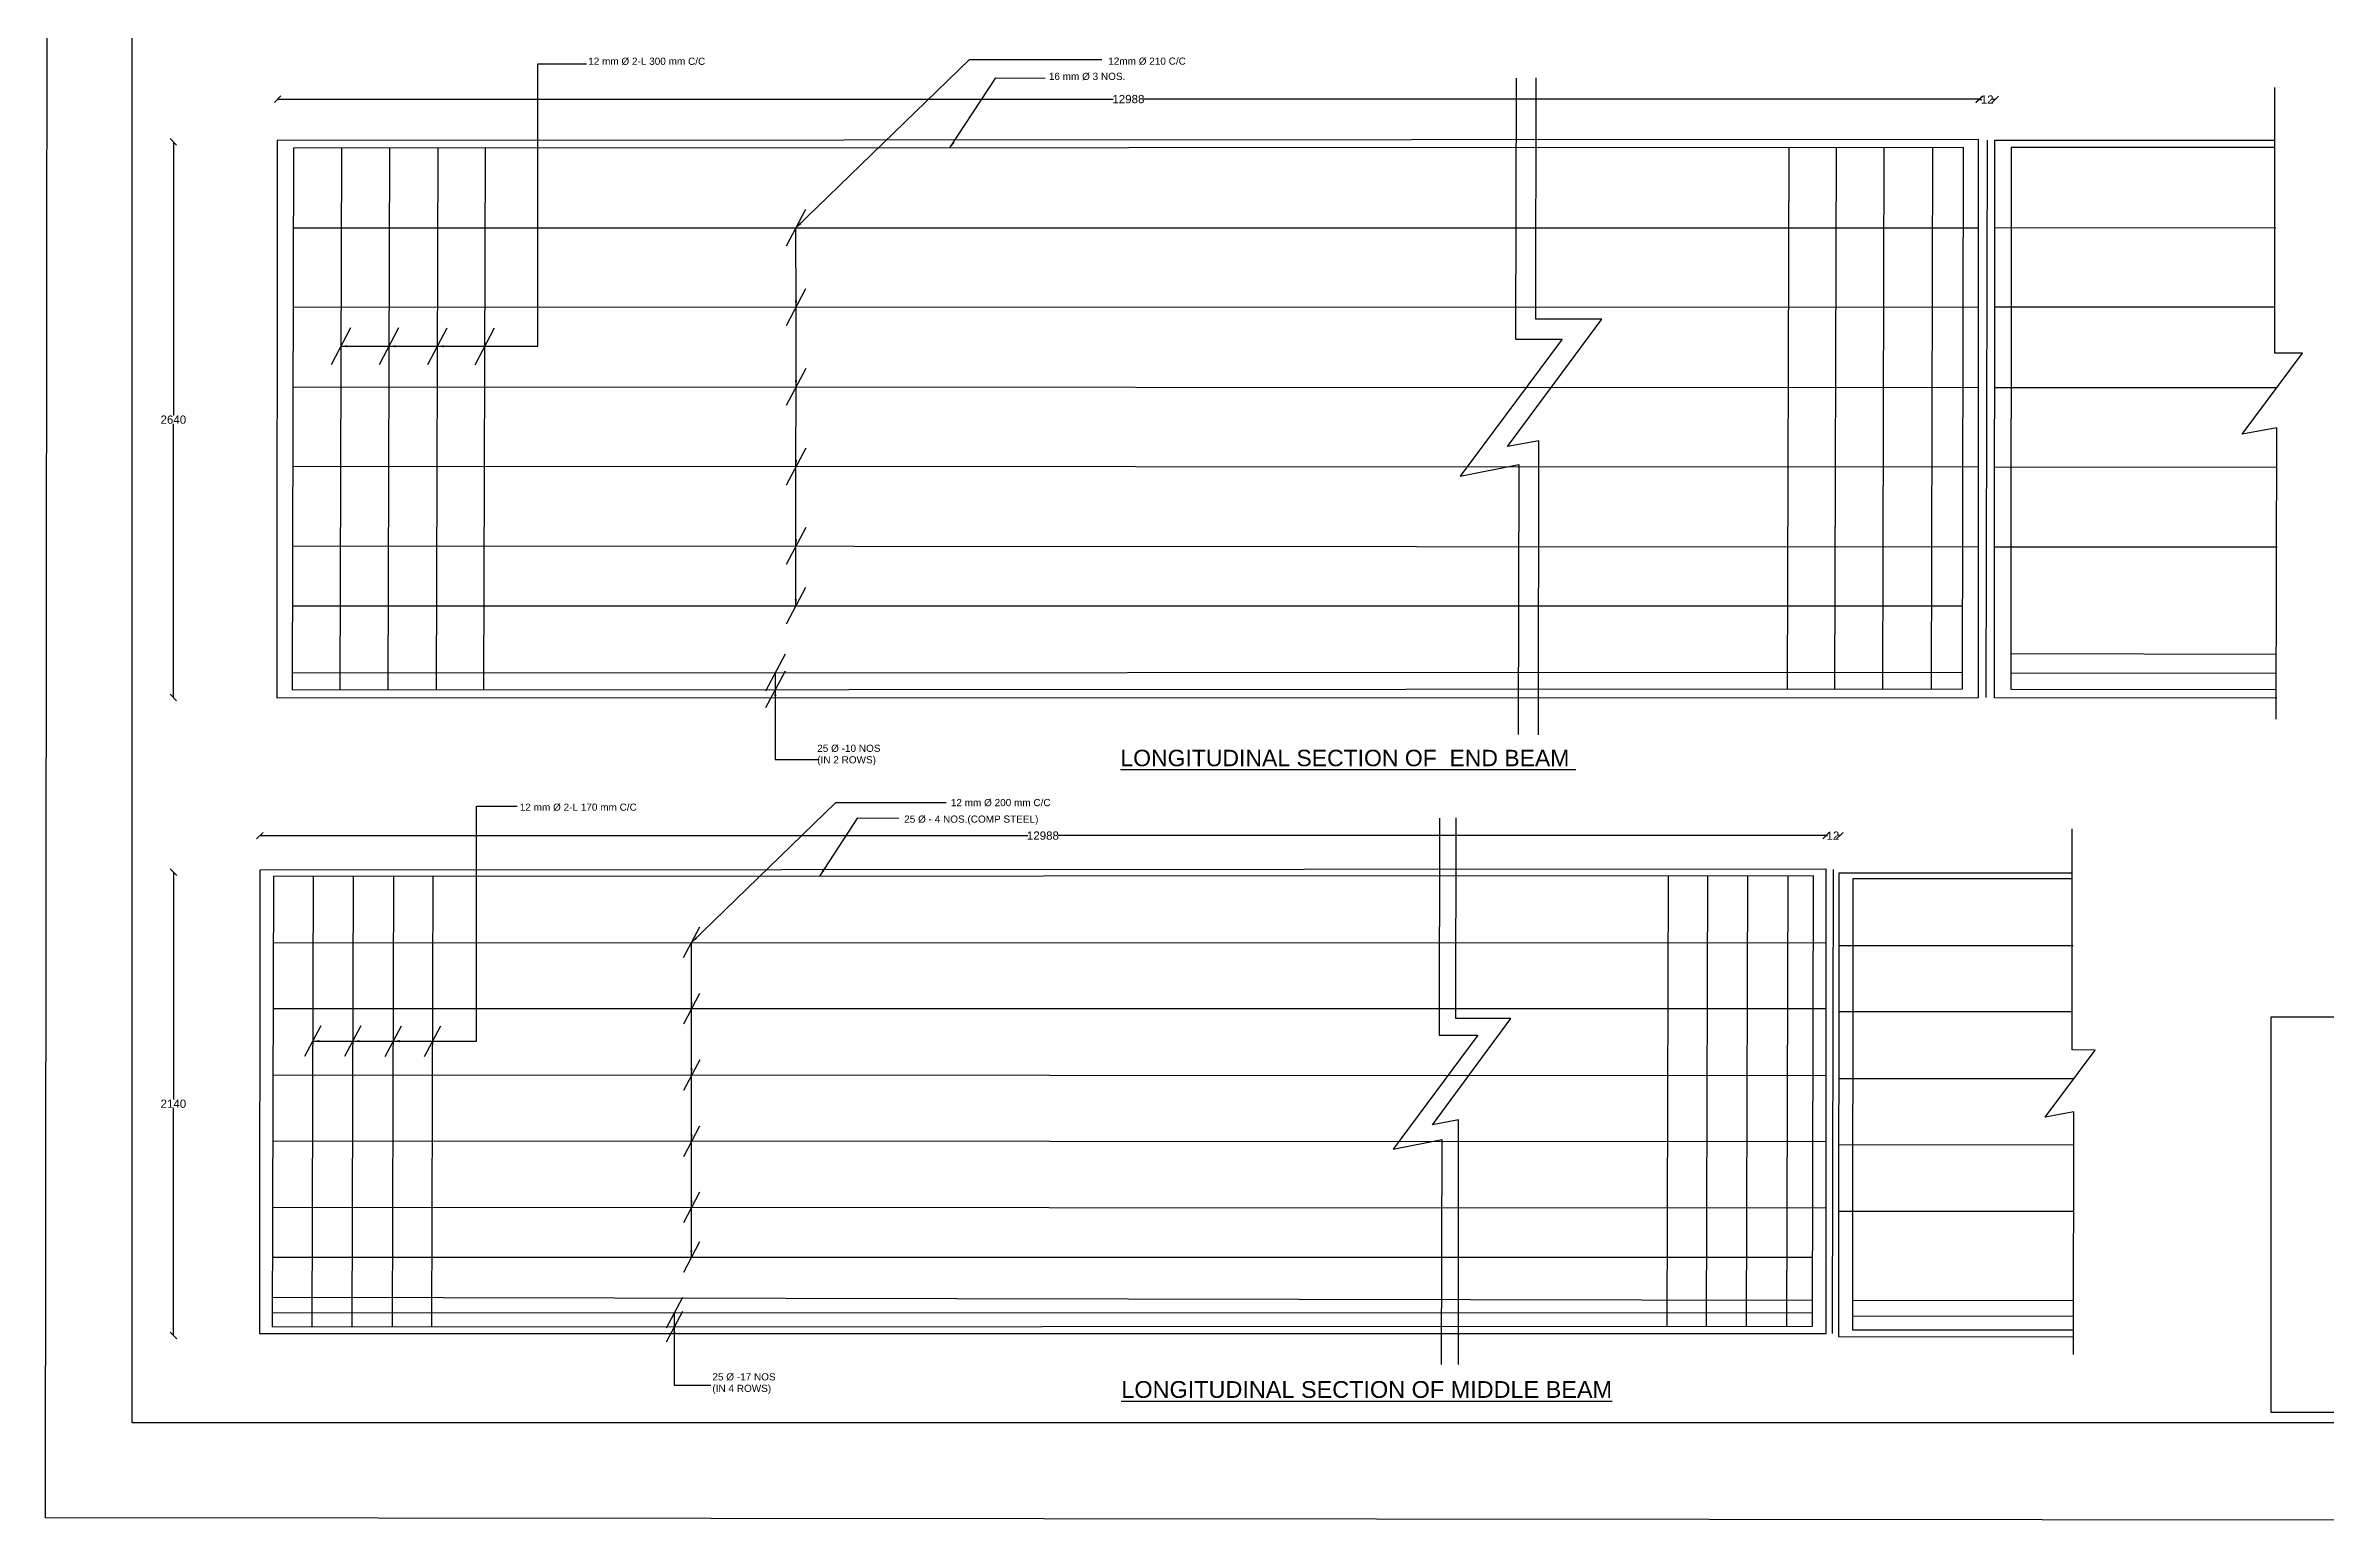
# Model space of a CAD drawing. Header units: metres. Extents: x 4998 to 109809, y -48749 to 23178.
# Drawn here: x 4998 to 74147, y -48749 to -4005 of the extents above; entities that cross this region are included whole.
import ezdxf

# ---------------------------------------------------------------- set-up
doc = ezdxf.new("R2010")
doc.units = ezdxf.units.M
doc.header["$MEASUREMENT"] = 0
doc.layers.add('TEXT', color=255, linetype='Continuous')
doc.styles.get("Standard").update_dxf_attribs({"font": 'arial.ttf'})
doc.dimstyles.get("Standard").update_dxf_attribs({"dimtxt": 250, "dimasz": 200, "dimexe": 0.18, "dimexo": 0.0625, "dimgap": 0.09, "dimtad": 0, "dimtih": 1, "dimtoh": 1, "dimdec": 0, "dimzin": 0, "dimdsep": 46, "dimtxsty": 'Standard', "dimblk": 'OBLIQUE', "dimcen": 0, "dimse1": 1, "dimse2": 1, "dimadec": 0, "dimazin": 0, "dimtfac": 1, "dimtdec": 0, "dimtofl": 0, "dimtmove": 0, "dimatfit": 3, "dimfxl": 1, "dimtolj": 1, "dimtzin": 0, "dimarcsym": 0})
picture_1 = doc.add_image_def('image1.jpg', size_in_pixel=(4820, 3305))

# ---------------------------------------------------------------- blocks, each defined once
blk = doc.blocks.new('_Oblique')
at = {"color": 0, "linetype": 'ByBlock', "lineweight": -2}
blk.add_line((-0.5, -0.5), (0.5, 0.5), dxfattribs=at)
blk = doc.blocks.new('*D27')
at = {"layer": 'Defpoints', "color": 0, "transparency": 16777216}
for p in [(12034, -5640), (63618, -5627), (63618, -5640)]:
    blk.add_point(p, dxfattribs=at)
at = {"layer": 'TEXT', "color": 0, "lineweight": -2, "transparency": 16777216}
for p, q in [((12034, -5627), (37367, -5627)), ((63618, -5627), (38285, -5627))]:
    blk.add_line(p, q, dxfattribs=at)
at = {"layer": 'TEXT', "color": 0, "lineweight": -2, "transparency": 16777216, "xscale": 200, "yscale": 200, "zscale": 200, "rotation": 180}
blk.add_blockref('_Oblique', (12034, -5627), dxfattribs=at)
at = {"layer": 'TEXT', "color": 0, "lineweight": -2, "transparency": 16777216, "xscale": 200, "yscale": 200, "zscale": 200}
blk.add_blockref('_Oblique', (63618, -5627), dxfattribs=at)
at = {"layer": 'TEXT', "color": 0, "transparency": 16777216, "insert": (37826, -5627), "char_height": 250, "attachment_point": 5}
blk.add_mtext('\\A1;12988', dxfattribs=at)
blk = doc.blocks.new('*D28')
at = {"layer": 'Defpoints', "color": 0, "transparency": 16777216}
for p in [(63618, -5640), (64107, -5640), (64107, -5640)]:
    blk.add_point(p, dxfattribs=at)
at = {"layer": 'TEXT', "color": 0, "lineweight": -2, "transparency": 16777216}
for p, q in [((63618, -5640), (63697, -5640)), ((64107, -5640), (64029, -5640))]:
    blk.add_line(p, q, dxfattribs=at)
at = {"layer": 'TEXT', "color": 0, "lineweight": -2, "transparency": 16777216, "xscale": 200, "yscale": 200, "zscale": 200, "rotation": 180}
blk.add_blockref('_Oblique', (63618, -5640), dxfattribs=at)
at = {"layer": 'TEXT', "color": 0, "lineweight": -2, "transparency": 16777216, "xscale": 200, "yscale": 200, "zscale": 200}
blk.add_blockref('_Oblique', (64107, -5640), dxfattribs=at)
at = {"layer": 'TEXT', "color": 0, "transparency": 16777216, "insert": (63863, -5640), "char_height": 250, "attachment_point": 5}
blk.add_mtext('\\A1;12', dxfattribs=at)
blk = doc.blocks.new('*D29')
at = {"layer": 'Defpoints', "color": 0, "transparency": 16777216}
for p in [(8916, -6923), (8871, -23769), (8916, -23769)]:
    blk.add_point(p, dxfattribs=at)
at = {"layer": 'TEXT', "color": 0, "lineweight": -2, "transparency": 16777216}
for p, q in [((8871, -6923), (8871, -15218)), ((8871, -23769), (8871, -15474))]:
    blk.add_line(p, q, dxfattribs=at)
at = {"layer": 'TEXT', "color": 0, "lineweight": -2, "transparency": 16777216, "xscale": 200, "yscale": 200, "zscale": 200}
for p, rotation in [((8871, -6923), 90), ((8871, -23769), 270)]:
    blk.add_blockref('_Oblique', p, dxfattribs=dict(at, rotation=rotation))
at = {"layer": 'TEXT', "color": 0, "transparency": 16777216, "insert": (8871, -15346), "char_height": 250, "attachment_point": 5}
blk.add_mtext('\\A1;2640', dxfattribs=at)
blk = doc.blocks.new('*D30')
at = {"layer": 'Defpoints', "color": 0, "transparency": 16777216}
for p in [(11492, -27984), (58976, -27958), (58976, -27984)]:
    blk.add_point(p, dxfattribs=at)
at = {"layer": 'TEXT', "color": 0, "lineweight": -2, "transparency": 16777216}
for p, q in [((11492, -27958), (34775, -27958)), ((58976, -27958), (35693, -27958))]:
    blk.add_line(p, q, dxfattribs=at)
at = {"layer": 'TEXT', "color": 0, "lineweight": -2, "transparency": 16777216, "xscale": 200, "yscale": 200, "zscale": 200, "rotation": 180}
blk.add_blockref('_Oblique', (11492, -27958), dxfattribs=at)
at = {"layer": 'TEXT', "color": 0, "lineweight": -2, "transparency": 16777216, "xscale": 200, "yscale": 200, "zscale": 200}
blk.add_blockref('_Oblique', (58976, -27958), dxfattribs=at)
at = {"layer": 'TEXT', "color": 0, "transparency": 16777216, "insert": (35234, -27958), "char_height": 250, "attachment_point": 5}
blk.add_mtext('\\A1;12988', dxfattribs=at)
blk = doc.blocks.new('*D31')
at = {"layer": 'Defpoints', "color": 0, "transparency": 16777216}
for p in [(58976, -27958), (59394, -27958), (59394, -27958)]:
    blk.add_point(p, dxfattribs=at)
at = {"layer": 'TEXT', "color": 0, "lineweight": -2, "transparency": 16777216}
for p, q in [((58976, -27958), (59019, -27958)), ((59394, -27958), (59351, -27958))]:
    blk.add_line(p, q, dxfattribs=at)
at = {"layer": 'TEXT', "color": 0, "lineweight": -2, "transparency": 16777216, "xscale": 200, "yscale": 200, "zscale": 200, "rotation": 180}
blk.add_blockref('_Oblique', (58976, -27958), dxfattribs=at)
at = {"layer": 'TEXT', "color": 0, "lineweight": -2, "transparency": 16777216, "xscale": 200, "yscale": 200, "zscale": 200}
blk.add_blockref('_Oblique', (59394, -27958), dxfattribs=at)
at = {"layer": 'TEXT', "color": 0, "transparency": 16777216, "insert": (59185, -27958), "char_height": 250, "attachment_point": 5}
blk.add_mtext('\\A1;12', dxfattribs=at)
blk = doc.blocks.new('*D32')
at = {"layer": 'Defpoints', "color": 0, "transparency": 16777216}
for p in [(8879, -29064), (8872, -43110), (8879, -43110)]:
    blk.add_point(p, dxfattribs=at)
at = {"layer": 'TEXT', "color": 0, "lineweight": -2, "transparency": 16777216}
for p, q in [((8872, -29064), (8872, -35959)), ((8872, -43110), (8872, -36215))]:
    blk.add_line(p, q, dxfattribs=at)
at = {"layer": 'TEXT', "color": 0, "lineweight": -2, "transparency": 16777216, "xscale": 200, "yscale": 200, "zscale": 200}
for p, rotation in [((8872, -29064), 90), ((8872, -43110), 270)]:
    blk.add_blockref('_Oblique', p, dxfattribs=dict(at, rotation=rotation))
at = {"layer": 'TEXT', "color": 0, "transparency": 16777216, "insert": (8872, -36087), "char_height": 250, "attachment_point": 5}
blk.add_mtext('\\A1;2140', dxfattribs=at)

msp = doc.modelspace()

# ---------------------------------------------------------------- linework, layer by layer
at = {"layer": 'TEXT', "color": 7}
for points in [[(7620.9, 20132), (104141.1, 20132), (104141.1, -45757.6), (7620.9, -45757.6)], [(72469.3, -33453.7), (89138, -33453.7), (89138, -45443.5), (72469.3, -45443.5)]]:
    msp.add_lwpolyline(points, close=True, dxfattribs=at)
for points in [[(19918.8, -4556.2), (21400.6, -4556.2)], [(49583.3, -4991.4), (49564.2, -12905.8), (50973.3, -12905.8), (47887.4, -17060), (49661.1, -16708.5), (49642.5, -24893.3)], [(50265, -24898.4), (50274, -15990.5), (49324.4, -16164.5), (52178.2, -12295.5), (50177.6, -12297.9), (50188.7, -4983.8)], [(72626, -24423.1), (72648.2, -15588.9), (71598.7, -15782.1), (73423, -13330.9), (72583.6, -13327.3), (72585.6, -5272.2)], [(12019.8, -6886.1), (12008.2, -23775), (63602.2, -23773.2), (63605.1, -6852.1), (12019.8, -6886.1)], [(63835.4, -23774.1), (63876.5, -6868.4)], [(72645.3, -23789.4), (64085.4, -23777.9), (64097.6, -6876.3), (72596.8, -6876.5)], [(12516.5, -7117.5), (12474.1, -23532.9), (63111.7, -23507.8), (63142, -7092.4), (12516.5, -7117.5)], [(13964.2, -7116.8), (13919.9, -23532.1)], [(15422.3, -7116.1), (15378, -23531.4)], [(16888.1, -7115.3), (16843.8, -23530.7)], [(18323, -7114.6), (18278.7, -23530)], [(57845.3, -7095.1), (57801, -23510.4)], [(59282.3, -7094.4), (59238, -23509.7)], [(60734, -7093.6), (60689.7, -23509)], [(62207.8, -7092.9), (62163.5, -23508.3)], [(72589.5, -7095.2), (64591.4, -7092.6), (64575.5, -23519.8), (72637.2, -23529.1)], [(28039.7, -8973.7), (27448.8, -10089.8)], [(12510.2, -9534.3), (63604.7, -9525.7)], [(64095.7, -9525.6), (72616.2, -9524.2)], [(28040.8, -11382.7), (27449.9, -12498.8)], [(63604.2, -11937.6), (12504, -11942.1)], [(72587.6, -11936.8), (64094, -11937.6)], [(14243.4, -12562.5), (13652.5, -13678.6)], [(15701.6, -12566.4), (15110.7, -13682.5)], [(17167.3, -12570.4), (16576.4, -13686.5)], [(18602.2, -12574.3), (18011.3, -13690.3)], [(28044.2, -13798.2), (27453.3, -14914.3)], [(12497.8, -14350.3), (63603.8, -14370.4)], [(64092.2, -14370.6), (72651.3, -14374)], [(28043.4, -16214.6), (27452.5, -17330.7)], [(63603.4, -16788), (12491.6, -16766.1)], [(72644.1, -16791.9), (64090.4, -16788.2)], [(28042.6, -18618.9), (27451.8, -19734.9)], [(12485.4, -19168.3), (63603, -19197.2)], [(64088.7, -19197.4), (72652.3, -19202.3)], [(28041.6, -20430.5), (27450.7, -21546.6)], [(63116.3, -20999.4), (12480.7, -20997.5)], [(27416.2, -22457.8), (26825.4, -23573.9)], [(64576.6, -22438.3), (72631, -22458.5)], [(12475.4, -23021.8), (63112.6, -23001.1)], [(27416.5, -22967.6), (26825.6, -24083.6)], [(27120.8, -23015.8), (27121.1, -23525.6)], [(72629.5, -23037.8), (64576, -23030)], [(18065.4, -27060.9), (19298.7, -27060.9)], [(47263.4, -27423.1), (47247.5, -34010.1), (48420.3, -34010.1), (45852, -37467.6), (47328.2, -37175.1), (47312.7, -43987.2)], [(47830.7, -43991.4), (47838.3, -36577.5), (47047.9, -36722.3), (49423.1, -33502.2), (47758, -33504.2), (47767.3, -27416.8)], [(66476.9, -43688.8), (66495.4, -36336.3), (65621.9, -36497.1), (67140.3, -34457), (66441.6, -34453.9), (66443.3, -27749.9)], [(11491.2, -29000.1), (11481.6, -43056.4), (58979.8, -43054.9), (58982.3, -28971.7), (11491.2, -29000.1)], [(59174, -43055.6), (59208.2, -28985.3)], [(11904.6, -29192.7), (11869.4, -42854.9), (58571.6, -42834), (58596.9, -29171.8), (11904.6, -29192.7)], [(13109.5, -29192.1), (13072.6, -42854.3)], [(14323.1, -29191.5), (14286.3, -42853.7)], [(15543, -29190.9), (15506.1, -42853.1)], [(16737.3, -29190.3), (16700.4, -42852.5)], [(54188.5, -29174), (54151.6, -42836.2)], [(55384.4, -29173.4), (55347.6, -42835.6)], [(56592.7, -29172.8), (56555.8, -42835)], [(57819.3, -29172.2), (57782.5, -42834.4)], [(66493, -43161.4), (59368.7, -43151.8), (59378.9, -29084.9), (66452.6, -29085.1)], [(66446.6, -29267.1), (59789.9, -29265), (59776.6, -42937), (66486.3, -42944.8)], [(24824.3, -30737.5), (24332.5, -31666.4)], [(11899.4, -31204.1), (58981.9, -31197)], [(59377.3, -31289.9), (66468.8, -31288.7)], [(24825.3, -32742.5), (24333.5, -33671.4)], [(58981.5, -33204.3), (11894.3, -33208.1)], [(13341.9, -33724.4), (12850.1, -34653.3)], [(14555.5, -33727.7), (14063.7, -34656.6)], [(15775.4, -33731), (15283.6, -34659.9)], [(16969.7, -33734.2), (16477.9, -34663.1)], [(66444.9, -33296.7), (59375.8, -33297.3)], [(11889.1, -35212.4), (58981.2, -35229.1)], [(24828.1, -34752.9), (24336.3, -35681.8)], [(59374.4, -35322.3), (66497.9, -35325.1)], [(58980.8, -37241.3), (11883.9, -37223.1)], [(24827.4, -36764), (24335.6, -37692.9)], [(66491.9, -37337.5), (59372.9, -37334.4)], [(11878.7, -39222.3), (58980.5, -39246.4)], [(24826.8, -38765), (24335, -39693.9)], [(59371.4, -39339.6), (66498.8, -39343.6)], [(58575.5, -40746.3), (11874.8, -40744.7)], [(24825.9, -40272.9), (24334.1, -41201.7)], [(11871.7, -41951.3), (58573.1, -42037.6)], [(24305.4, -41960.1), (23813.7, -42889)], [(59777.5, -42036.9), (66481, -42053.7)], [(11870.5, -42429.5), (58572.4, -42412.3)], [(24305.6, -42384.4), (23813.9, -43313.3)], [(24059.6, -42424.6), (24059.8, -42848.8)], [(66479.8, -42535.9), (59777, -42529.4)]]:
    msp.add_lwpolyline(points, dxfattribs=at)

# ---------------------------------------------------------------- texts
for s, height, p in [('12 mm Ø 2-L 300 mm C/C', 216.664, (21447.4, -4587.5)), ('16 mm Ø 3 NOS.', 216.664, (35412.8, -5045.2)), ('12mm Ø 210 C/C', 216.664, (37214, -4583.6)), ('25 Ø -10 NOS', 216.664, (28391.8, -25417.7)), ('(IN 2 ROWS)', 216.664, (28391.8, -25765.7)), ('%%ULONGITUDINAL SECTION OF  END BEAM ', 498.223, (37584.9, -25853)), ('12 mm Ø 200 mm C/C ', 216.664, (32441.5, -27064.6)), ('12 mm Ø 2-L 170 mm C/C', 216.664, (19373.8, -27202.7)), ('25 Ø - 4 NOS.(COMP STEEL)', 216.664, (31028.8, -27564.1)), ('25 Ø -17 NOS ', 216.664, (25213.4, -44474.8)), ('(IN 4 ROWS)', 216.664, (25213.4, -44822.9)), ('%%ULONGITUDINAL SECTION OF MIDDLE BEAM', 508.517, (37612, -45003.5))]:
    msp.add_text(s, height=height, dxfattribs=at).set_placement(p)

# ---------------------------------------------------------------- dimensions: what is measured, and where the dimension line sits
for base, p1, p2, text, picture, middle in [((63618.2, -5627.2), (12033.7, -5640.1), (63618.2, -5640.1), '12988', '*D27', (37826, -5627.2)), ((64107.3, -5640.1), (63618.2, -5640.1), (64107.3, -5640.1), '12', '*D28', (63862.8, -5640.1)), ((58975.6, -27957.5), (11491.5, -27983.7), (58975.6, -27983.7), '12988', '*D30', (35233.5, -27957.5)), ((59394.5, -27957.5), (58975.6, -27957.5), (59394.5, -27957.5), '12', '*D31', (59185, -27957.5))]:
    dim = msp.add_linear_dim(base=base, p1=p1, p2=p2, text=text, dimstyle='Standard', dxfattribs=at)
    dim.commit()
    dim.dimension.update_dxf_attribs({"geometry": picture, "text_midpoint": middle})
for base, p1, p2, text, picture, middle in [((8871.2, -23768.7), (8916, -6923.1), (8916, -23768.7), '2640', '*D29', (8871.2, -15345.9)), ((8871.8, -43109.7), (8879, -29064.1), (8879, -43109.7), '2140', '*D32', (8871.8, -36086.9))]:
    dim = msp.add_linear_dim(base=base, p1=p1, p2=p2, angle=90, text=text, dimstyle='Standard', dxfattribs=at)
    dim.commit()
    dim.dimension.update_dxf_attribs({"geometry": picture, "text_midpoint": middle})

# ---------------------------------------------------------------- pictures from other files: only their frames are drawn
at = {"color": 7}
image = msp.add_image(picture_1, insert=(4998.1, -48635.9), size_in_units=(104733.4, 71814.1), rotation=-0.061601, dxfattribs=dict(at, fade=35))
image.dxf.flags = 7

# ---------------------------------------------------------------- leaders
at = {"layer": 'TEXT', "color": 7}
for points in [[(13948, -13120.6), (19918.8, -13120.6), (19918.8, -4556.2)], [(27748.3, -9531.7), (33004.3, -4425.2), (37025, -4425.2)], [(32416.8, -7107.6), (33805.6, -4984.9), (35305.2, -4994.6)], [(27748.7, -11940.7), (27748.3, -9531.7)], [(27748.9, -14356.3), (27748.7, -11940.7)], [(15408.2, -13120.6), (16876, -13120.6)], [(16871.9, -13120.5), (18306.8, -13120.6)], [(27748, -16772.7), (27748.9, -14356.3)], [(27747.2, -19176.9), (27748, -16772.7)], [(27741.1, -20998.1), (27742.2, -19176.9)], [(27121.1, -23525.6), (27121.1, -25649.6), (28453.7, -25649.6)], [(24581.8, -31202), (28956.3, -26951.9), (32302.6, -26951.9)], [(13096, -34188.9), (18065.4, -34188.9), (18065.4, -27060.9)], [(28467.3, -29184.4), (29623.2, -27417.7), (30871.3, -27425.8)], [(24582.1, -33207), (24581.8, -31202)], [(24582.3, -35217.4), (24582.1, -33207)], [(14311.4, -34188.9), (15533, -34188.9)], [(15529.5, -34188.9), (16723.8, -34188.9)], [(24581.5, -37228.5), (24582.3, -35217.4)], [(24580.9, -39229.5), (24581.5, -37228.5)], [(24575.8, -40745.2), (24576.7, -39229.5)], [(24059.8, -42848.8), (24059.8, -44616.6), (25168.9, -44616.6)]]:
    msp.add_leader(points, dimstyle='Standard', override={"dimgap": 0.09, "dimtad": 0}, dxfattribs=at)

doc.saveas('drawing.dxf')
